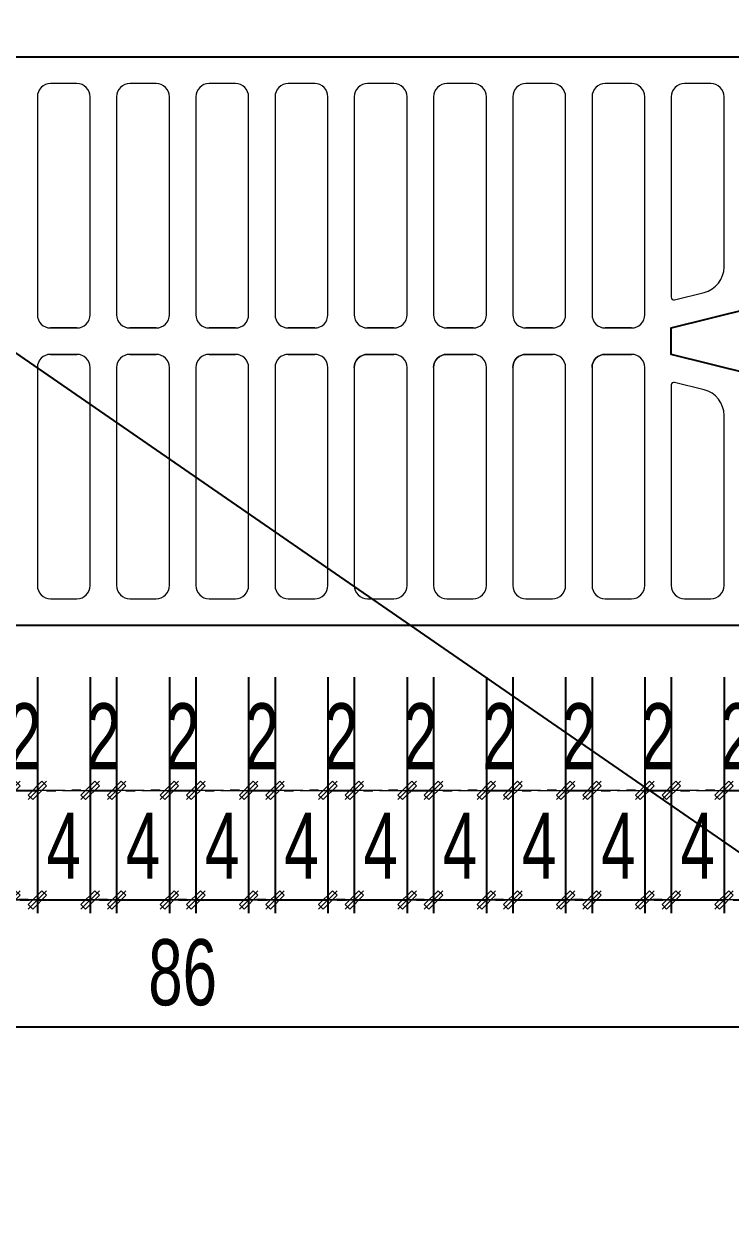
# Model space of a CAD drawing. Header units: inches. Extents: x 144032 to 217447, y 5454 to 57833.
# Drawn here: x 174724 to 175259, y 37670 to 38585 of the extents above; entities that cross this region are included whole.
import ezdxf

# ---------------------------------------------------------------- set-up
doc = ezdxf.new("R2010")
doc.units = ezdxf.units.IN
doc.header["$MEASUREMENT"] = 0
doc.layers.add('KCS_Plotter', color=11, linetype='Continuous', plot=False)
for name, color, linetype, lineweight in [('LC Dim', 8, 'Continuous', 18), ('LC Net manh', 9, 'Continuous', 5), ('LC Net thay', 7, 'Continuous', 25)]:
    doc.layers.add(name, color=color, linetype=linetype, lineweight=lineweight)
doc.styles.add('HOATBIF', font='hoatbif.shx', dxfattribs={"width": 0.7})
doc.dimstyles.new('1-100(1-25)', dxfattribs={"dimscale": 25, "dimtxt": 2.5, "dimasz": 0.35, "dimexe": 0.5, "dimexo": 0, "dimgap": 0.8, "dimtad": 1, "dimdec": 0, "dimzin": 0, "dimdsep": 46, "dimtxsty": 'HOATBIF', "dimblk1": 'DOT', "dimblk2": 'DOT', "dimsah": 1, "dimcen": -1, "dimdle": 1, "dimclrd": 256, "dimclre": 256, "dimclrt": 4, "dimadec": 3, "dimazin": 2, "dimtfac": 0.333333, "dimtdec": 0, "dimtix": 1, "dimtmove": 2, "dimatfit": 3, "dimldrblk": 'DOT', "dimfxl": 1, "dimtvp": 0.833333, "dimtolj": 1, "dimtzin": 0, "dimarcsym": 0})

# ---------------------------------------------------------------- blocks, each defined once
blk = doc.blocks.new('DOT')
at = {"layer": 'LC Dim'}
blk.add_line((-3, 0), (3, 0), dxfattribs=at)
at = {"layer": 'LC Dim', "color": 4}
blk.add_line((-1, -1), (1, 1), dxfattribs=at)
blk.add_lwpolyline([(0.5, 1), (-1, -0.5), (-0.5, -1), (1, 0.5)], close=True, dxfattribs=at)
blk = doc.blocks.new('*D48')
at = {"layer": 'Defpoints', "color": 0, "transparency": 16777216}
for p in [(174673.63, 38090.52), (174713.63, 38090.52), (174713.63, 37921.78)]:
    blk.add_point(p, dxfattribs=at)
at = {"layer": 'LC Dim', "lineweight": -2, "transparency": 16777216}
for p, q in [((174673.63, 38090.52), (174673.63, 37911.78)), ((174713.63, 38090.52), (174713.63, 37911.78)), ((174666.63, 37921.78), (174659.63, 37921.78)), ((174673.63, 37921.78), (174713.63, 37921.78)), ((174720.63, 37921.78), (174727.63, 37921.78))]:
    blk.add_line(p, q, dxfattribs=at)
at = {"layer": 'LC Dim', "lineweight": -2, "transparency": 16777216, "xscale": 7, "yscale": 7, "zscale": 7}
blk.add_blockref('DOT', (174673.63, 37921.78), dxfattribs=at)
at = {"layer": 'LC Dim', "lineweight": -2, "transparency": 16777216, "xscale": 7, "yscale": 7, "zscale": 7, "rotation": 180}
blk.add_blockref('DOT', (174713.63, 37921.78), dxfattribs=at)
at = {"layer": 'LC Dim', "color": 4, "transparency": 16777216, "insert": (174693.63, 37962.78), "char_height": 50, "attachment_point": 5, "style": 'HOATBIF'}
blk.add_mtext('\\A1;4', dxfattribs=at)
blk = doc.blocks.new('_Dot')
at = {"color": 0, "linetype": 'ByBlock', "lineweight": -2}
blk.add_line((-0.5, 0), (-1, 0), dxfattribs=at)
at = {"color": 0, "linetype": 'ByBlock', "const_width": 0.5}
blk.add_lwpolyline([(-0.25, 0, 1), (0.25, 0, 1)], format="xyb", close=True, dxfattribs=at)
blk = doc.blocks.new('*D49')
at = {"layer": 'Defpoints', "color": 0, "transparency": 16777216}
for p in [(174713.63, 38090.52), (174733.63, 38090.52), (174733.63, 38004.69)]:
    blk.add_point(p, dxfattribs=at)
at = {"layer": 'LC Dim', "lineweight": -2, "transparency": 16777216}
for p, q in [((174713.63, 38090.52), (174713.63, 37994.69)), ((174733.63, 38090.52), (174733.63, 37994.69)), ((174706.63, 38004.69), (174699.63, 38004.69)), ((174713.63, 38004.69), (174733.63, 38004.69)), ((174740.63, 38004.69), (174747.63, 38004.69))]:
    blk.add_line(p, q, dxfattribs=at)
at = {"layer": 'LC Dim', "lineweight": -2, "transparency": 16777216, "xscale": 7, "yscale": 7, "zscale": 7}
blk.add_blockref('DOT', (174713.63, 38004.69), dxfattribs=at)
at = {"layer": 'LC Dim', "lineweight": -2, "transparency": 16777216, "xscale": 7, "yscale": 7, "zscale": 7, "rotation": 180}
blk.add_blockref('DOT', (174733.63, 38004.69), dxfattribs=at)
at = {"layer": 'LC Dim', "color": 4, "transparency": 16777216, "insert": (174723.63, 38045.69), "char_height": 50, "attachment_point": 5, "style": 'HOATBIF'}
blk.add_mtext('\\A1;2', dxfattribs=at)
blk = doc.blocks.new('*D50')
at = {"layer": 'Defpoints', "color": 0, "transparency": 16777216}
for p in [(174733.63, 38090.52), (174773.63, 38090.52), (174773.63, 37921.78)]:
    blk.add_point(p, dxfattribs=at)
at = {"layer": 'LC Dim', "lineweight": -2, "transparency": 16777216}
for p, q in [((174733.63, 38090.52), (174733.63, 37911.78)), ((174773.63, 38090.52), (174773.63, 37911.78)), ((174726.63, 37921.78), (174719.63, 37921.78)), ((174733.63, 37921.78), (174773.63, 37921.78)), ((174780.63, 37921.78), (174787.63, 37921.78))]:
    blk.add_line(p, q, dxfattribs=at)
at = {"layer": 'LC Dim', "lineweight": -2, "transparency": 16777216, "xscale": 7, "yscale": 7, "zscale": 7}
blk.add_blockref('DOT', (174733.63, 37921.78), dxfattribs=at)
at = {"layer": 'LC Dim', "lineweight": -2, "transparency": 16777216, "xscale": 7, "yscale": 7, "zscale": 7, "rotation": 180}
blk.add_blockref('DOT', (174773.63, 37921.78), dxfattribs=at)
at = {"layer": 'LC Dim', "color": 4, "transparency": 16777216, "insert": (174753.63, 37962.78), "char_height": 50, "attachment_point": 5, "style": 'HOATBIF'}
blk.add_mtext('\\A1;4', dxfattribs=at)
blk = doc.blocks.new('*D51')
at = {"layer": 'Defpoints', "color": 0, "transparency": 16777216}
for p in [(174773.63, 38090.52), (174793.63, 38090.52), (174793.63, 38004.69)]:
    blk.add_point(p, dxfattribs=at)
at = {"layer": 'LC Dim', "lineweight": -2, "transparency": 16777216}
for p, q in [((174773.63, 38090.52), (174773.63, 37994.69)), ((174793.63, 38090.52), (174793.63, 37994.69)), ((174766.63, 38004.69), (174759.63, 38004.69)), ((174773.63, 38004.69), (174793.63, 38004.69)), ((174800.63, 38004.69), (174807.63, 38004.69))]:
    blk.add_line(p, q, dxfattribs=at)
at = {"layer": 'LC Dim', "lineweight": -2, "transparency": 16777216, "xscale": 7, "yscale": 7, "zscale": 7}
blk.add_blockref('DOT', (174773.63, 38004.69), dxfattribs=at)
at = {"layer": 'LC Dim', "lineweight": -2, "transparency": 16777216, "xscale": 7, "yscale": 7, "zscale": 7, "rotation": 180}
blk.add_blockref('DOT', (174793.63, 38004.69), dxfattribs=at)
at = {"layer": 'LC Dim', "color": 4, "transparency": 16777216, "insert": (174783.63, 38045.69), "char_height": 50, "attachment_point": 5, "style": 'HOATBIF'}
blk.add_mtext('\\A1;2', dxfattribs=at)
blk = doc.blocks.new('*D52')
at = {"layer": 'Defpoints', "color": 0, "transparency": 16777216}
for p in [(174793.63, 38090.52), (174833.63, 38090.52), (174833.63, 37921.78)]:
    blk.add_point(p, dxfattribs=at)
at = {"layer": 'LC Dim', "lineweight": -2, "transparency": 16777216}
for p, q in [((174793.63, 38090.52), (174793.63, 37911.78)), ((174833.63, 38090.52), (174833.63, 37911.78)), ((174786.63, 37921.78), (174779.63, 37921.78)), ((174793.63, 37921.78), (174833.63, 37921.78)), ((174840.63, 37921.78), (174847.63, 37921.78))]:
    blk.add_line(p, q, dxfattribs=at)
at = {"layer": 'LC Dim', "lineweight": -2, "transparency": 16777216, "xscale": 7, "yscale": 7, "zscale": 7}
blk.add_blockref('DOT', (174793.63, 37921.78), dxfattribs=at)
at = {"layer": 'LC Dim', "lineweight": -2, "transparency": 16777216, "xscale": 7, "yscale": 7, "zscale": 7, "rotation": 180}
blk.add_blockref('DOT', (174833.63, 37921.78), dxfattribs=at)
at = {"layer": 'LC Dim', "color": 4, "transparency": 16777216, "insert": (174813.63, 37962.78), "char_height": 50, "attachment_point": 5, "style": 'HOATBIF'}
blk.add_mtext('\\A1;4', dxfattribs=at)
blk = doc.blocks.new('*D53')
at = {"layer": 'Defpoints', "color": 0, "transparency": 16777216}
for p in [(174833.63, 38090.52), (174853.63, 38090.52), (174853.63, 38004.69)]:
    blk.add_point(p, dxfattribs=at)
at = {"layer": 'LC Dim', "lineweight": -2, "transparency": 16777216}
for p, q in [((174833.63, 38090.52), (174833.63, 37994.69)), ((174853.63, 38090.52), (174853.63, 37994.69)), ((174826.63, 38004.69), (174819.63, 38004.69)), ((174833.63, 38004.69), (174853.63, 38004.69)), ((174860.63, 38004.69), (174867.63, 38004.69))]:
    blk.add_line(p, q, dxfattribs=at)
at = {"layer": 'LC Dim', "lineweight": -2, "transparency": 16777216, "xscale": 7, "yscale": 7, "zscale": 7}
blk.add_blockref('DOT', (174833.63, 38004.69), dxfattribs=at)
at = {"layer": 'LC Dim', "lineweight": -2, "transparency": 16777216, "xscale": 7, "yscale": 7, "zscale": 7, "rotation": 180}
blk.add_blockref('DOT', (174853.63, 38004.69), dxfattribs=at)
at = {"layer": 'LC Dim', "color": 4, "transparency": 16777216, "insert": (174843.63, 38045.69), "char_height": 50, "attachment_point": 5, "style": 'HOATBIF'}
blk.add_mtext('\\A1;2', dxfattribs=at)
blk = doc.blocks.new('*D54')
at = {"layer": 'Defpoints', "color": 0, "transparency": 16777216}
for p in [(174853.63, 38090.52), (174893.63, 38090.52), (174893.63, 37921.78)]:
    blk.add_point(p, dxfattribs=at)
at = {"layer": 'LC Dim', "lineweight": -2, "transparency": 16777216}
for p, q in [((174853.63, 38090.52), (174853.63, 37911.78)), ((174893.63, 38090.52), (174893.63, 37911.78)), ((174846.63, 37921.78), (174839.63, 37921.78)), ((174853.63, 37921.78), (174893.63, 37921.78)), ((174900.63, 37921.78), (174907.63, 37921.78))]:
    blk.add_line(p, q, dxfattribs=at)
at = {"layer": 'LC Dim', "lineweight": -2, "transparency": 16777216, "xscale": 7, "yscale": 7, "zscale": 7}
blk.add_blockref('DOT', (174853.63, 37921.78), dxfattribs=at)
at = {"layer": 'LC Dim', "lineweight": -2, "transparency": 16777216, "xscale": 7, "yscale": 7, "zscale": 7, "rotation": 180}
blk.add_blockref('DOT', (174893.63, 37921.78), dxfattribs=at)
at = {"layer": 'LC Dim', "color": 4, "transparency": 16777216, "insert": (174873.63, 37962.78), "char_height": 50, "attachment_point": 5, "style": 'HOATBIF'}
blk.add_mtext('\\A1;4', dxfattribs=at)
blk = doc.blocks.new('*D55')
at = {"layer": 'Defpoints', "color": 0, "transparency": 16777216}
for p in [(174893.63, 38090.52), (174913.63, 38090.52), (174913.63, 38004.69)]:
    blk.add_point(p, dxfattribs=at)
at = {"layer": 'LC Dim', "lineweight": -2, "transparency": 16777216}
for p, q in [((174893.63, 38090.52), (174893.63, 37994.69)), ((174913.63, 38090.52), (174913.63, 37994.69)), ((174886.63, 38004.69), (174879.63, 38004.69)), ((174893.63, 38004.69), (174913.63, 38004.69)), ((174920.63, 38004.69), (174927.63, 38004.69))]:
    blk.add_line(p, q, dxfattribs=at)
at = {"layer": 'LC Dim', "lineweight": -2, "transparency": 16777216, "xscale": 7, "yscale": 7, "zscale": 7}
blk.add_blockref('DOT', (174893.63, 38004.69), dxfattribs=at)
at = {"layer": 'LC Dim', "lineweight": -2, "transparency": 16777216, "xscale": 7, "yscale": 7, "zscale": 7, "rotation": 180}
blk.add_blockref('DOT', (174913.63, 38004.69), dxfattribs=at)
at = {"layer": 'LC Dim', "color": 4, "transparency": 16777216, "insert": (174903.63, 38045.69), "char_height": 50, "attachment_point": 5, "style": 'HOATBIF'}
blk.add_mtext('\\A1;2', dxfattribs=at)
blk = doc.blocks.new('*D56')
at = {"layer": 'Defpoints', "color": 0, "transparency": 16777216}
for p in [(174913.63, 38090.52), (174953.63, 38090.52), (174953.63, 37921.78)]:
    blk.add_point(p, dxfattribs=at)
at = {"layer": 'LC Dim', "lineweight": -2, "transparency": 16777216}
for p, q in [((174913.63, 38090.52), (174913.63, 37911.78)), ((174953.63, 38090.52), (174953.63, 37911.78)), ((174906.63, 37921.78), (174899.63, 37921.78)), ((174913.63, 37921.78), (174953.63, 37921.78)), ((174960.63, 37921.78), (174967.63, 37921.78))]:
    blk.add_line(p, q, dxfattribs=at)
at = {"layer": 'LC Dim', "lineweight": -2, "transparency": 16777216, "xscale": 7, "yscale": 7, "zscale": 7}
blk.add_blockref('DOT', (174913.63, 37921.78), dxfattribs=at)
at = {"layer": 'LC Dim', "lineweight": -2, "transparency": 16777216, "xscale": 7, "yscale": 7, "zscale": 7, "rotation": 180}
blk.add_blockref('DOT', (174953.63, 37921.78), dxfattribs=at)
at = {"layer": 'LC Dim', "color": 4, "transparency": 16777216, "insert": (174933.63, 37962.78), "char_height": 50, "attachment_point": 5, "style": 'HOATBIF'}
blk.add_mtext('\\A1;4', dxfattribs=at)
blk = doc.blocks.new('*D57')
at = {"layer": 'Defpoints', "color": 0, "transparency": 16777216}
for p in [(174953.63, 38090.52), (174973.63, 38090.52), (174973.63, 38004.69)]:
    blk.add_point(p, dxfattribs=at)
at = {"layer": 'LC Dim', "lineweight": -2, "transparency": 16777216}
for p, q in [((174953.63, 38090.52), (174953.63, 37994.69)), ((174973.63, 38090.52), (174973.63, 37994.69)), ((174946.63, 38004.69), (174939.63, 38004.69)), ((174953.63, 38004.69), (174973.63, 38004.69)), ((174980.63, 38004.69), (174987.63, 38004.69))]:
    blk.add_line(p, q, dxfattribs=at)
at = {"layer": 'LC Dim', "lineweight": -2, "transparency": 16777216, "xscale": 7, "yscale": 7, "zscale": 7}
blk.add_blockref('DOT', (174953.63, 38004.69), dxfattribs=at)
at = {"layer": 'LC Dim', "lineweight": -2, "transparency": 16777216, "xscale": 7, "yscale": 7, "zscale": 7, "rotation": 180}
blk.add_blockref('DOT', (174973.63, 38004.69), dxfattribs=at)
at = {"layer": 'LC Dim', "color": 4, "transparency": 16777216, "insert": (174963.63, 38045.69), "char_height": 50, "attachment_point": 5, "style": 'HOATBIF'}
blk.add_mtext('\\A1;2', dxfattribs=at)
blk = doc.blocks.new('*D58')
at = {"layer": 'Defpoints', "color": 0, "transparency": 16777216}
for p in [(174973.63, 38090.52), (175013.63, 38090.52), (175013.63, 37921.78)]:
    blk.add_point(p, dxfattribs=at)
at = {"layer": 'LC Dim', "lineweight": -2, "transparency": 16777216}
for p, q in [((174973.63, 38090.52), (174973.63, 37911.78)), ((175013.63, 38090.52), (175013.63, 37911.78)), ((174966.63, 37921.78), (174959.63, 37921.78)), ((174973.63, 37921.78), (175013.63, 37921.78)), ((175020.63, 37921.78), (175027.63, 37921.78))]:
    blk.add_line(p, q, dxfattribs=at)
at = {"layer": 'LC Dim', "lineweight": -2, "transparency": 16777216, "xscale": 7, "yscale": 7, "zscale": 7}
blk.add_blockref('DOT', (174973.63, 37921.78), dxfattribs=at)
at = {"layer": 'LC Dim', "lineweight": -2, "transparency": 16777216, "xscale": 7, "yscale": 7, "zscale": 7, "rotation": 180}
blk.add_blockref('DOT', (175013.63, 37921.78), dxfattribs=at)
at = {"layer": 'LC Dim', "color": 4, "transparency": 16777216, "insert": (174993.63, 37962.78), "char_height": 50, "attachment_point": 5, "style": 'HOATBIF'}
blk.add_mtext('\\A1;4', dxfattribs=at)
blk = doc.blocks.new('*D59')
at = {"layer": 'Defpoints', "color": 0, "transparency": 16777216}
for p in [(175013.63, 38090.52), (175033.63, 38090.52), (175033.63, 38004.69)]:
    blk.add_point(p, dxfattribs=at)
at = {"layer": 'LC Dim', "lineweight": -2, "transparency": 16777216}
for p, q in [((175013.63, 38090.52), (175013.63, 37994.69)), ((175033.63, 38090.52), (175033.63, 37994.69)), ((175006.63, 38004.69), (174999.63, 38004.69)), ((175013.63, 38004.69), (175033.63, 38004.69)), ((175040.63, 38004.69), (175047.63, 38004.69))]:
    blk.add_line(p, q, dxfattribs=at)
at = {"layer": 'LC Dim', "lineweight": -2, "transparency": 16777216, "xscale": 7, "yscale": 7, "zscale": 7}
blk.add_blockref('DOT', (175013.63, 38004.69), dxfattribs=at)
at = {"layer": 'LC Dim', "lineweight": -2, "transparency": 16777216, "xscale": 7, "yscale": 7, "zscale": 7, "rotation": 180}
blk.add_blockref('DOT', (175033.63, 38004.69), dxfattribs=at)
at = {"layer": 'LC Dim', "color": 4, "transparency": 16777216, "insert": (175023.63, 38045.69), "char_height": 50, "attachment_point": 5, "style": 'HOATBIF'}
blk.add_mtext('\\A1;2', dxfattribs=at)
blk = doc.blocks.new('*D60')
at = {"layer": 'Defpoints', "color": 0, "transparency": 16777216}
for p in [(175193.63, 38090.52), (175213.63, 38090.52), (175213.63, 38004.69)]:
    blk.add_point(p, dxfattribs=at)
at = {"layer": 'LC Dim', "lineweight": -2, "transparency": 16777216}
for p, q in [((175193.63, 38090.52), (175193.63, 37994.69)), ((175213.63, 38090.52), (175213.63, 37994.69)), ((175186.63, 38004.69), (175179.63, 38004.69)), ((175193.63, 38004.69), (175213.63, 38004.69)), ((175220.63, 38004.69), (175227.63, 38004.69))]:
    blk.add_line(p, q, dxfattribs=at)
at = {"layer": 'LC Dim', "lineweight": -2, "transparency": 16777216, "xscale": 7, "yscale": 7, "zscale": 7}
blk.add_blockref('DOT', (175193.63, 38004.69), dxfattribs=at)
at = {"layer": 'LC Dim', "lineweight": -2, "transparency": 16777216, "xscale": 7, "yscale": 7, "zscale": 7, "rotation": 180}
blk.add_blockref('DOT', (175213.63, 38004.69), dxfattribs=at)
at = {"layer": 'LC Dim', "color": 4, "transparency": 16777216, "insert": (175203.63, 38045.69), "char_height": 50, "attachment_point": 5, "style": 'HOATBIF'}
blk.add_mtext('\\A1;2', dxfattribs=at)
blk = doc.blocks.new('*D61')
at = {"layer": 'Defpoints', "color": 0, "transparency": 16777216}
for p in [(175213.63, 38090.52), (175253.63, 38090.52), (175253.63, 37921.78)]:
    blk.add_point(p, dxfattribs=at)
at = {"layer": 'LC Dim', "lineweight": -2, "transparency": 16777216}
for p, q in [((175213.63, 38090.52), (175213.63, 37911.78)), ((175253.63, 38090.52), (175253.63, 37911.78)), ((175206.63, 37921.78), (175199.63, 37921.78)), ((175213.63, 37921.78), (175253.63, 37921.78)), ((175260.63, 37921.78), (175267.63, 37921.78))]:
    blk.add_line(p, q, dxfattribs=at)
at = {"layer": 'LC Dim', "lineweight": -2, "transparency": 16777216, "xscale": 7, "yscale": 7, "zscale": 7}
blk.add_blockref('DOT', (175213.63, 37921.78), dxfattribs=at)
at = {"layer": 'LC Dim', "lineweight": -2, "transparency": 16777216, "xscale": 7, "yscale": 7, "zscale": 7, "rotation": 180}
blk.add_blockref('DOT', (175253.63, 37921.78), dxfattribs=at)
at = {"layer": 'LC Dim', "color": 4, "transparency": 16777216, "insert": (175233.63, 37962.78), "char_height": 50, "attachment_point": 5, "style": 'HOATBIF'}
blk.add_mtext('\\A1;4', dxfattribs=at)
blk = doc.blocks.new('*D62')
at = {"layer": 'Defpoints', "color": 0, "transparency": 16777216}
for p in [(174413.63, 38090.52), (175273.63, 38090.52), (175273.63, 37825.67)]:
    blk.add_point(p, dxfattribs=at)
at = {"layer": 'LC Dim', "lineweight": -2, "transparency": 16777216}
for p, q in [((174413.63, 38090.52), (174413.63, 37815.67)), ((175273.63, 38090.52), (175273.63, 37815.67)), ((174420.63, 37825.67), (175266.63, 37825.67))]:
    blk.add_line(p, q, dxfattribs=at)
at = {"layer": 'LC Dim', "lineweight": -2, "transparency": 16777216, "xscale": 7, "yscale": 7, "zscale": 7, "rotation": 180}
blk.add_blockref('DOT', (174413.63, 37825.67), dxfattribs=at)
at = {"layer": 'LC Dim', "lineweight": -2, "transparency": 16777216, "xscale": 7, "yscale": 7, "zscale": 7}
blk.add_blockref('DOT', (175273.63, 37825.67), dxfattribs=at)
at = {"layer": 'LC Dim', "color": 4, "transparency": 16777216, "insert": (174843.63, 37866.67), "char_height": 50, "attachment_point": 5, "style": 'HOATBIF'}
blk.add_mtext('\\A1;86', dxfattribs=at)
blk = doc.blocks.new('*D67')
at = {"layer": 'Defpoints', "color": 0, "transparency": 16777216}
for p in [(175253.63, 38090.52), (175273.63, 38090.52), (175273.63, 38004.69)]:
    blk.add_point(p, dxfattribs=at)
at = {"layer": 'LC Dim', "lineweight": -2, "transparency": 16777216}
for p, q in [((175253.63, 38090.52), (175253.63, 37994.69)), ((175273.63, 38090.52), (175273.63, 37994.69)), ((175246.63, 38004.69), (175239.63, 38004.69)), ((175253.63, 38004.69), (175273.63, 38004.69)), ((175280.63, 38004.69), (175287.63, 38004.69))]:
    blk.add_line(p, q, dxfattribs=at)
at = {"layer": 'LC Dim', "lineweight": -2, "transparency": 16777216, "xscale": 7, "yscale": 7, "zscale": 7}
blk.add_blockref('DOT', (175253.63, 38004.69), dxfattribs=at)
at = {"layer": 'LC Dim', "lineweight": -2, "transparency": 16777216, "xscale": 7, "yscale": 7, "zscale": 7, "rotation": 180}
blk.add_blockref('DOT', (175273.63, 38004.69), dxfattribs=at)
at = {"layer": 'LC Dim', "color": 4, "transparency": 16777216, "insert": (175263.63, 38045.69), "char_height": 50, "attachment_point": 5, "style": 'HOATBIF'}
blk.add_mtext('\\A1;2', dxfattribs=at)
blk = doc.blocks.new('*D85')
at = {"layer": 'Defpoints', "color": 0, "transparency": 16777216}
for p in [(175033.63, 38090.52), (175073.63, 38090.52), (175073.63, 37921.78)]:
    blk.add_point(p, dxfattribs=at)
at = {"layer": 'LC Dim', "lineweight": -2, "transparency": 16777216}
for p, q in [((175033.63, 38090.52), (175033.63, 37911.78)), ((175073.63, 38090.52), (175073.63, 37911.78)), ((175026.63, 37921.78), (175019.63, 37921.78)), ((175033.63, 37921.78), (175073.63, 37921.78)), ((175080.63, 37921.78), (175087.63, 37921.78))]:
    blk.add_line(p, q, dxfattribs=at)
at = {"layer": 'LC Dim', "lineweight": -2, "transparency": 16777216, "xscale": 7, "yscale": 7, "zscale": 7}
blk.add_blockref('DOT', (175033.63, 37921.78), dxfattribs=at)
at = {"layer": 'LC Dim', "lineweight": -2, "transparency": 16777216, "xscale": 7, "yscale": 7, "zscale": 7, "rotation": 180}
blk.add_blockref('DOT', (175073.63, 37921.78), dxfattribs=at)
at = {"layer": 'LC Dim', "color": 4, "transparency": 16777216, "insert": (175053.63, 37962.78), "char_height": 50, "attachment_point": 5, "style": 'HOATBIF'}
blk.add_mtext('\\A1;4', dxfattribs=at)
blk = doc.blocks.new('*D86')
at = {"layer": 'Defpoints', "color": 0, "transparency": 16777216}
for p in [(175073.63, 38090.52), (175093.63, 38090.52), (175093.63, 38004.69)]:
    blk.add_point(p, dxfattribs=at)
at = {"layer": 'LC Dim', "lineweight": -2, "transparency": 16777216}
for p, q in [((175073.63, 38090.52), (175073.63, 37994.69)), ((175093.63, 38090.52), (175093.63, 37994.69)), ((175066.63, 38004.69), (175059.63, 38004.69)), ((175073.63, 38004.69), (175093.63, 38004.69)), ((175100.63, 38004.69), (175107.63, 38004.69))]:
    blk.add_line(p, q, dxfattribs=at)
at = {"layer": 'LC Dim', "lineweight": -2, "transparency": 16777216, "xscale": 7, "yscale": 7, "zscale": 7}
blk.add_blockref('DOT', (175073.63, 38004.69), dxfattribs=at)
at = {"layer": 'LC Dim', "lineweight": -2, "transparency": 16777216, "xscale": 7, "yscale": 7, "zscale": 7, "rotation": 180}
blk.add_blockref('DOT', (175093.63, 38004.69), dxfattribs=at)
at = {"layer": 'LC Dim', "color": 4, "transparency": 16777216, "insert": (175083.63, 38045.69), "char_height": 50, "attachment_point": 5, "style": 'HOATBIF'}
blk.add_mtext('\\A1;2', dxfattribs=at)
blk = doc.blocks.new('*D87')
at = {"layer": 'Defpoints', "color": 0, "transparency": 16777216}
for p in [(175093.63, 38090.52), (175133.63, 38090.52), (175133.63, 37921.78)]:
    blk.add_point(p, dxfattribs=at)
at = {"layer": 'LC Dim', "lineweight": -2, "transparency": 16777216}
for p, q in [((175093.63, 38090.52), (175093.63, 37911.78)), ((175133.63, 38090.52), (175133.63, 37911.78)), ((175086.63, 37921.78), (175079.63, 37921.78)), ((175093.63, 37921.78), (175133.63, 37921.78)), ((175140.63, 37921.78), (175147.63, 37921.78))]:
    blk.add_line(p, q, dxfattribs=at)
at = {"layer": 'LC Dim', "lineweight": -2, "transparency": 16777216, "xscale": 7, "yscale": 7, "zscale": 7}
blk.add_blockref('DOT', (175093.63, 37921.78), dxfattribs=at)
at = {"layer": 'LC Dim', "lineweight": -2, "transparency": 16777216, "xscale": 7, "yscale": 7, "zscale": 7, "rotation": 180}
blk.add_blockref('DOT', (175133.63, 37921.78), dxfattribs=at)
at = {"layer": 'LC Dim', "color": 4, "transparency": 16777216, "insert": (175113.63, 37962.78), "char_height": 50, "attachment_point": 5, "style": 'HOATBIF'}
blk.add_mtext('\\A1;4', dxfattribs=at)
blk = doc.blocks.new('*D88')
at = {"layer": 'Defpoints', "color": 0, "transparency": 16777216}
for p in [(175133.63, 38090.52), (175153.63, 38090.52), (175153.63, 38004.69)]:
    blk.add_point(p, dxfattribs=at)
at = {"layer": 'LC Dim', "lineweight": -2, "transparency": 16777216}
for p, q in [((175133.63, 38090.52), (175133.63, 37994.69)), ((175153.63, 38090.52), (175153.63, 37994.69)), ((175126.63, 38004.69), (175119.63, 38004.69)), ((175133.63, 38004.69), (175153.63, 38004.69)), ((175160.63, 38004.69), (175167.63, 38004.69))]:
    blk.add_line(p, q, dxfattribs=at)
at = {"layer": 'LC Dim', "lineweight": -2, "transparency": 16777216, "xscale": 7, "yscale": 7, "zscale": 7}
blk.add_blockref('DOT', (175133.63, 38004.69), dxfattribs=at)
at = {"layer": 'LC Dim', "lineweight": -2, "transparency": 16777216, "xscale": 7, "yscale": 7, "zscale": 7, "rotation": 180}
blk.add_blockref('DOT', (175153.63, 38004.69), dxfattribs=at)
at = {"layer": 'LC Dim', "color": 4, "transparency": 16777216, "insert": (175143.63, 38045.69), "char_height": 50, "attachment_point": 5, "style": 'HOATBIF'}
blk.add_mtext('\\A1;2', dxfattribs=at)
blk = doc.blocks.new('*D89')
at = {"layer": 'Defpoints', "color": 0, "transparency": 16777216}
for p in [(175153.63, 38090.52), (175193.63, 38090.52), (175193.63, 37921.78)]:
    blk.add_point(p, dxfattribs=at)
at = {"layer": 'LC Dim', "lineweight": -2, "transparency": 16777216}
for p, q in [((175153.63, 38090.52), (175153.63, 37911.78)), ((175193.63, 38090.52), (175193.63, 37911.78)), ((175146.63, 37921.78), (175139.63, 37921.78)), ((175153.63, 37921.78), (175193.63, 37921.78)), ((175200.63, 37921.78), (175207.63, 37921.78))]:
    blk.add_line(p, q, dxfattribs=at)
at = {"layer": 'LC Dim', "lineweight": -2, "transparency": 16777216, "xscale": 7, "yscale": 7, "zscale": 7}
blk.add_blockref('DOT', (175153.63, 37921.78), dxfattribs=at)
at = {"layer": 'LC Dim', "lineweight": -2, "transparency": 16777216, "xscale": 7, "yscale": 7, "zscale": 7, "rotation": 180}
blk.add_blockref('DOT', (175193.63, 37921.78), dxfattribs=at)
at = {"layer": 'LC Dim', "color": 4, "transparency": 16777216, "insert": (175173.63, 37962.78), "char_height": 50, "attachment_point": 5, "style": 'HOATBIF'}
blk.add_mtext('\\A1;4', dxfattribs=at)

msp = doc.modelspace()

# ---------------------------------------------------------------- linework, layer by layer
at = {"layer": 'KCS_Plotter'}
msp.add_line((168400.49, 42696.34), (177005.85, 36756.05), dxfattribs=at)
at = {"layer": 'LC Net manh', "linetype": 'ByBlock'}
for points in [[(174763.63, 38354.86, 0.414214), (174773.63, 38364.86), (174773.63, 38529.86, 0.414214), (174763.63, 38539.86), (174743.63, 38539.86, 0.414214), (174733.63, 38529.86), (174733.63, 38364.86, 0.414214), (174743.63, 38354.86), (174763.63, 38354.86), (174743.63, 38354.86)], [(174823.63, 38354.86, 0.414214), (174833.63, 38364.86), (174833.63, 38529.86, 0.414214), (174823.63, 38539.86), (174803.63, 38539.86, 0.414214), (174793.63, 38529.86), (174793.63, 38364.86, 0.414214), (174803.63, 38354.86), (174823.63, 38354.86), (174803.63, 38354.86)], [(174883.63, 38354.86, 0.414214), (174893.63, 38364.86), (174893.63, 38529.86, 0.414214), (174883.63, 38539.86), (174863.63, 38539.86, 0.414214), (174853.63, 38529.86), (174853.63, 38364.86, 0.414214), (174863.63, 38354.86), (174883.63, 38354.86), (174863.63, 38354.86)], [(174943.63, 38354.86, 0.414214), (174953.63, 38364.86), (174953.63, 38529.86, 0.414214), (174943.63, 38539.86), (174923.63, 38539.86, 0.414214), (174913.63, 38529.86), (174913.63, 38364.86, 0.414214), (174923.63, 38354.86), (174943.63, 38354.86), (174923.63, 38354.86)], [(175003.63, 38354.86, 0.414214), (175013.63, 38364.86), (175013.63, 38529.86, 0.414214), (175003.63, 38539.86), (174983.63, 38539.86, 0.414214), (174973.63, 38529.86), (174973.63, 38364.86, 0.414214), (174983.63, 38354.86), (175003.63, 38354.86), (174983.63, 38354.86)], [(175063.63, 38354.86, 0.414214), (175073.63, 38364.86), (175073.63, 38529.86, 0.414214), (175063.63, 38539.86), (175043.63, 38539.86, 0.414214), (175033.63, 38529.86), (175033.63, 38364.86, 0.414214), (175043.63, 38354.86), (175063.63, 38354.86), (175043.63, 38354.86)], [(175123.63, 38354.86, 0.414214), (175133.63, 38364.86), (175133.63, 38529.86, 0.414214), (175123.63, 38539.86), (175103.63, 38539.86, 0.414214), (175093.63, 38529.86), (175093.63, 38364.86, 0.414214), (175103.63, 38354.86), (175123.63, 38354.86), (175103.63, 38354.86)], [(175183.63, 38354.86, 0.414214), (175193.63, 38364.86), (175193.63, 38529.86, 0.414214), (175183.63, 38539.86), (175163.63, 38539.86, 0.414214), (175153.63, 38529.86), (175153.63, 38364.86, 0.414214), (175163.63, 38354.86), (175183.63, 38354.86), (175163.63, 38354.86)], [(174743.63, 38334.86, 0.414214), (174733.63, 38324.86), (174733.63, 38159.86, 0.414214), (174743.63, 38149.86), (174763.63, 38149.86, 0.414214), (174773.63, 38159.86), (174773.63, 38324.86, 0.414214), (174763.63, 38334.86), (174743.63, 38334.86), (174763.63, 38334.86)], [(174803.63, 38334.86), (174823.63, 38334.86), (174803.63, 38334.86, 0.414214), (174793.63, 38324.86), (174793.63, 38159.86, 0.414214), (174803.63, 38149.86), (174823.63, 38149.86, 0.414214), (174833.63, 38159.86), (174833.63, 38324.86, 0.414214), (174823.63, 38334.86)], [(174863.63, 38334.86), (174883.63, 38334.86), (174863.63, 38334.86, 0.414214), (174853.63, 38324.86), (174853.63, 38159.86, 0.414214), (174863.63, 38149.86), (174883.63, 38149.86, 0.414214), (174893.63, 38159.86), (174893.63, 38324.86, 0.414214), (174883.63, 38334.86)], [(174953.63, 38324.86, 0.414214), (174943.63, 38334.86)], [(174973.63, 38324.86, -0.414214), (174983.63, 38334.86, 0.414214), (174973.63, 38324.86), (174973.63, 38159.86, 0.414214), (174983.63, 38149.86), (175003.63, 38149.86, 0.414214), (175013.63, 38159.86), (175013.63, 38324.86, 0.414214), (175003.63, 38334.86), (174983.63, 38334.86), (175003.63, 38334.86), (174983.63, 38334.86)], [(175033.63, 38324.86, -0.414214), (175043.63, 38334.86, 0.414214), (175033.63, 38324.86), (175033.63, 38159.86, 0.414214), (175043.63, 38149.86), (175063.63, 38149.86, 0.414214), (175073.63, 38159.86), (175073.63, 38324.86, 0.414214), (175063.63, 38334.86), (175043.63, 38334.86), (175063.63, 38334.86), (175043.63, 38334.86)], [(175093.63, 38324.86, -0.414214), (175103.63, 38334.86, 0.414214), (175093.63, 38324.86), (175093.63, 38159.86, 0.414214), (175103.63, 38149.86), (175123.63, 38149.86, 0.414214), (175133.63, 38159.86), (175133.63, 38324.86, 0.414214), (175123.63, 38334.86), (175103.63, 38334.86), (175123.63, 38334.86), (175103.63, 38334.86)], [(175153.63, 38324.86, -0.414214), (175163.63, 38334.86, 0.414214), (175153.63, 38324.86), (175153.63, 38159.86, 0.414214), (175163.63, 38149.86), (175183.63, 38149.86, 0.414214), (175193.63, 38159.86), (175193.63, 38324.86, 0.414214), (175183.63, 38334.86), (175163.63, 38334.86), (175183.63, 38334.86), (175163.63, 38334.86)]]:
    msp.add_lwpolyline(points, format="xyb", dxfattribs=at)
for points in [[(175253.63, 38529.86, 0.414214), (175243.63, 38539.86), (175223.63, 38539.86, 0.414214), (175213.63, 38529.86), (175213.63, 38378.04, 0.487928), (175216.11, 38376.1), (175238.48, 38381.69, 0.344151), (175253.63, 38401.09)], [(174943.63, 38334.86), (174923.63, 38334.86), (174943.63, 38334.86), (174923.63, 38334.86, 0.414214), (174913.63, 38324.86), (174913.63, 38159.86, 0.414214), (174923.63, 38149.86), (174943.63, 38149.86, 0.414214), (174953.63, 38159.86), (174953.63, 38324.86, 0.414214)], [(175216.11, 38313.62, 0.487928), (175213.63, 38311.68), (175213.63, 38159.86, 0.414214), (175223.63, 38149.86), (175243.63, 38149.86, 0.414214), (175253.63, 38159.86), (175253.63, 38288.63, 0.344151), (175238.48, 38308.03)]]:
    msp.add_lwpolyline(points, format="xyb", close=True, dxfattribs=at)
at = {"layer": 'LC Net thay', "linetype": 'ByBlock'}
msp.add_lwpolyline([(174413.63, 38369.86), (174473.63, 38354.86), (174473.63, 38334.86), (174413.63, 38319.86), (174413.63, 38129.86), (175273.63, 38129.86), (175273.63, 38319.86), (175213.63, 38334.86), (175213.63, 38354.86), (175273.63, 38369.86), (175273.63, 38559.86), (174413.63, 38559.86)], close=True, dxfattribs=at)

# ---------------------------------------------------------------- dimensions: what is measured, and where the dimension line sits
at = {"layer": 'LC Dim'}
for base, p1, p2, picture, middle in [((175273.63, 37825.67), (174413.63, 38090.52), (175273.63, 38090.52), '*D62', (174843.63, 37866.67)), ((174713.63, 37921.78), (174673.63, 38090.52), (174713.63, 38090.52), '*D48', (174693.63, 37962.78)), ((174733.63, 38004.69), (174713.63, 38090.52), (174733.63, 38090.52), '*D49', (174723.63, 38045.69)), ((174773.63, 37921.78), (174733.63, 38090.52), (174773.63, 38090.52), '*D50', (174753.63, 37962.78)), ((174793.63, 38004.69), (174773.63, 38090.52), (174793.63, 38090.52), '*D51', (174783.63, 38045.69)), ((174833.63, 37921.78), (174793.63, 38090.52), (174833.63, 38090.52), '*D52', (174813.63, 37962.78)), ((174853.63, 38004.69), (174833.63, 38090.52), (174853.63, 38090.52), '*D53', (174843.63, 38045.69)), ((174893.63, 37921.78), (174853.63, 38090.52), (174893.63, 38090.52), '*D54', (174873.63, 37962.78)), ((174913.63, 38004.69), (174893.63, 38090.52), (174913.63, 38090.52), '*D55', (174903.63, 38045.69)), ((174953.63, 37921.78), (174913.63, 38090.52), (174953.63, 38090.52), '*D56', (174933.63, 37962.78)), ((174973.63, 38004.69), (174953.63, 38090.52), (174973.63, 38090.52), '*D57', (174963.63, 38045.69)), ((175013.63, 37921.78), (174973.63, 38090.52), (175013.63, 38090.52), '*D58', (174993.63, 37962.78)), ((175033.63, 38004.69), (175013.63, 38090.52), (175033.63, 38090.52), '*D59', (175023.63, 38045.69)), ((175073.63, 37921.78), (175033.63, 38090.52), (175073.63, 38090.52), '*D85', (175053.63, 37962.78)), ((175093.63, 38004.69), (175073.63, 38090.52), (175093.63, 38090.52), '*D86', (175083.63, 38045.69)), ((175133.63, 37921.78), (175093.63, 38090.52), (175133.63, 38090.52), '*D87', (175113.63, 37962.78)), ((175153.63, 38004.69), (175133.63, 38090.52), (175153.63, 38090.52), '*D88', (175143.63, 38045.69)), ((175193.63, 37921.78), (175153.63, 38090.52), (175193.63, 38090.52), '*D89', (175173.63, 37962.78)), ((175213.63, 38004.69), (175193.63, 38090.52), (175213.63, 38090.52), '*D60', (175203.63, 38045.69)), ((175253.63, 37921.78), (175213.63, 38090.52), (175253.63, 38090.52), '*D61', (175233.63, 37962.78)), ((175273.63, 38004.69), (175253.63, 38090.52), (175273.63, 38090.52), '*D67', (175263.63, 38045.69))]:
    dim = msp.add_linear_dim(base=base, p1=p1, p2=p2, dimstyle='1-100(1-25)', override={"dimscale": 20, "dimlfac": 0.1}, dxfattribs=at)
    dim.commit()
    dim.dimension.update_dxf_attribs({"geometry": picture, "text_midpoint": middle})

doc.saveas('drawing.dxf')
